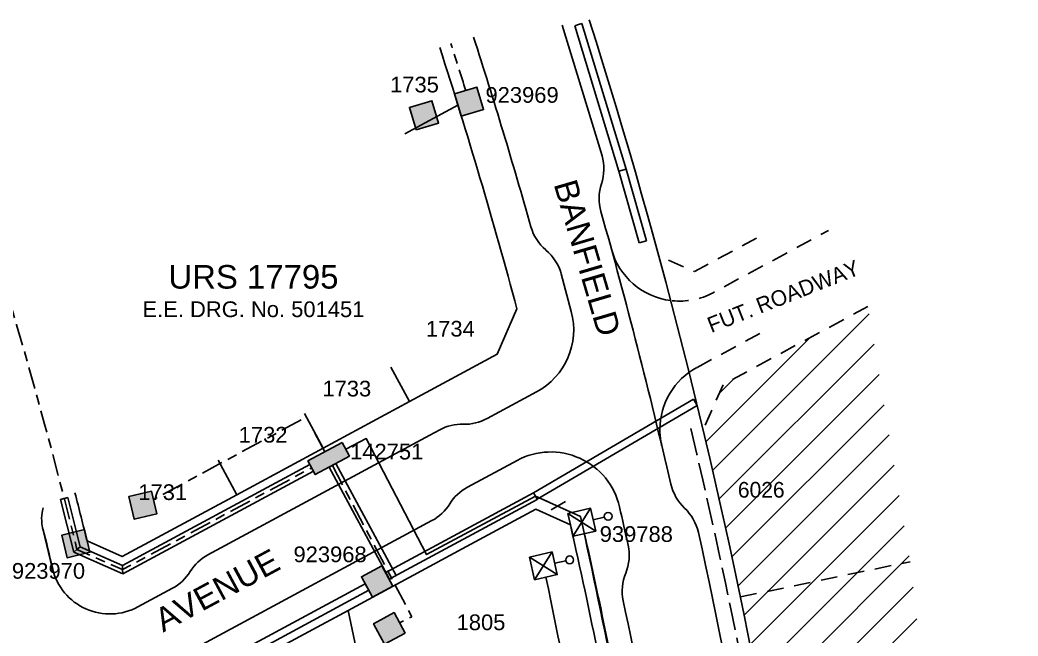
# Model space of a CAD drawing. Header units: metres. Extents: x 291634 to 291921, y 6234094 to 6234383.
# Drawn here: x 291791.3 to 291918.4, y 6234304.9 to 6234383.4 of the extents above; entities that cross this region are included whole.
import ezdxf
from ezdxf.enums import TextEntityAlignment as Align

# ---------------------------------------------------------------- set-up
doc = ezdxf.new("R2010")
doc.units = ezdxf.units.M
doc.header["$LTSCALE"] = 0.7
for name, pattern in [('Cable Exist UG', [8.2, 4, -1.2, 1.8, -1.2]), ('Dash', [5, 3, -2]), ('IE Trench LV', [6.5, 5, -1.5])]:
    doc.linetypes.add(name, pattern=pattern)
doc.layers.get('0').update_dxf_attribs({"color": 6})
for name, color, linetype in [('_User Miscellaneous1', 3, 'Continuous'), ('_User Miscellaneous11', 7, 'Continuous'), ('_User Miscellaneous6', 7, 'Continuous'), ('_User Miscellaneous7', 150, 'Continuous'), ('_User Miscellaneous8', 7, 'Continuous'), ('_User Miscellaneous9', 8, 'Continuous'), ('_User_LV_Exist', 7, 'Continuous'), ('Cadastre Developer_SP_NEW', 4, 'Continuous'), ('Cadastre Roads_SP_NEW', 8, 'Continuous'), ('Mains_LV_NEW_R6', 2, 'Continuous'), ('Mains_LV_NEW_T84', 2, 'Continuous'), ('SupportsUG_SP_LV_EXT', 7, 'Continuous'), ('SupportsUG_SP_LV_SL_EXT', 7, 'Continuous'), ('SupportsUG_SP_LV_SL_NEW', 2, 'Continuous'), ('Trench_SP_NEW', 2, 'Continuous'), ('UG_Details_SP_MISC', 7, 'Continuous')]:
    doc.layers.add(name, color=color, linetype=linetype)
doc.layers.add('_User Miscellaneous5', color=7, linetype='Continuous', lineweight=35)
doc.layers.add('Cadastre Developer_SP_EXT', color=4, linetype='Continuous', lineweight=5)
doc.layers.add('_User Notes', color=7, linetype='Continuous', plot=False)
doc.styles.add('ARIAL', font='arial.ttf', dxfattribs={"height": 2})
doc.styles.add('COLUMN_LABEL', font='arial.ttf')
doc.styles.add('Dot', font='dotfont.shx', dxfattribs={"height": 2})
doc.styles.add('POLE_LABEL', font='arial.ttf')
doc.styles.add('SL_LABEL', font='arial.ttf')
doc.styles.get("Standard").update_dxf_attribs({"font": 'arial.ttf'})
doc.styles.add('style1', font='iso3098b.shx')
doc.linetypes.add('Cable New UG', pattern='A,8,-1,["x",style1,S=3.5,R=0,X=0.35,Y=-1],-3.5', length=12.5)
doc.linetypes.add('Cable Z', pattern='A,8,-1,["Z",Standard,S=2.5,R=0,X=0.35,Y=-1.25],-3.5', length=12.5)
doc.linetypes.add('IE Trench HV', pattern='A,8,-2,["/",style1,S=2.5,R=0,X=0.1,Y=-1],-4.5', length=14.5)

# ---------------------------------------------------------------- blocks, each defined once
blk = doc.blocks.new('PILLAR_EXT')
blk.add_hatch(color=256).paths.add_polyline_path([(-2.475, 2.49), (-2.475, 0.51), (2.475, 0.51), (2.475, 2.49)])
blk.add_lwpolyline([(-2.475, 0.51), (2.475, 0.51), (2.475, 2.49), (-2.475, 2.49)], close=True)
for tag, p, flags in [('OWNED_BY', (0, 1.3), 9), ('STATE', (0, 1.1), 9), ('SUPPORT_TYPE', (0, 0.9), 9), ('USAGE', (0, 0.7), 9), ('LEGEND', (0, 0.5), 9), ('LOCATION', (0, 0.3), 9), ('NOTES', (0, 0.1), 9), ('PARENT', (0, -0.1), 9), ('STREETNAME', (0, -0.3), 9), ('SUBURB', (0, -0.5), 1)]:
    blk.add_attdef(tag, p, '', height=0.2, dxfattribs=dict(flags=flags))
at = {"layer": '_User Miscellaneous6', "style": 'ARIAL', "flags": 8}
blk.add_attdef('ASSET_NUM', text='', height=2, dxfattribs=at).set_placement((1.5, 7.5), align=Align.TOP_LEFT)
blk = doc.blocks.new('*U91')
at = {"layer": '_User Miscellaneous7'}
blk.add_hatch(color=256, dxfattribs=at).paths.add_polyline_path([(-2.96, -7.48), (0.01, -7.48), (0.01, -4.51), (-2.96, -4.51)])
at = {"layer": '_User Miscellaneous8'}
blk.add_hatch(color=256, dxfattribs=at).paths.add_polyline_path([(-1.49, -1.49), (1.48, -1.49), (1.48, 1.48), (-1.49, 1.48)])
at = {"layer": '_User Miscellaneous7'}
blk.add_lwpolyline([(0.01, -7.48), (0.01, -4.51), (-2.96, -4.51), (-2.96, -7.48)], close=True, dxfattribs=at)
at = {"layer": '_User Miscellaneous8'}
blk.add_lwpolyline([(1.48, -1.49), (1.48, 1.48), (-1.49, 1.48), (-1.49, -1.49)], close=True, dxfattribs=at)
at = {"flags": 9}
for tag, style, p in [('STRUCTURE_PLANT_NUMBER', 'POLE_LABEL', (1.81, 0.03)), ('STREET_CODE', 'COLUMN_LABEL', (1.81, -0.2))]:
    blk.add_attdef(tag, text='', height=0.2, dxfattribs=dict(at, style=style)).set_placement(p, align=Align.MIDDLE_LEFT)
for tag, p in [('COLUMN_TYPE', (1.81, -0.4)), ('OWNED_BY', (1.81, -0.6)), ('STATE', (1.81, -0.8)), ('USAGE', (1.81, -1)), ('LEGEND', (1.81, -1.2)), ('STREETNAME', (1.81, -1.6)), ('SUBURB', (1.81, -1.8)), ('LOCATION', (1.81, -1.4)), ('NOTES', (1.81, -2))]:
    blk.add_attdef(tag, text='', height=0.2, dxfattribs=at).set_placement(p, align=Align.MIDDLE_LEFT)
at = {"flags": 1}
blk.add_attdef('Z', (1.81, -2.35), '', height=0.2, dxfattribs=at)
at = {"layer": '_User Miscellaneous6', "style": 'ARIAL', "flags": 8}
blk.add_attdef('ASSET_NUM', text='', height=2, dxfattribs=at).set_placement((2, 2), align=Align.MIDDLE_LEFT)
blk = doc.blocks.new('*U55')
at = {"layer": '_User Miscellaneous7'}
blk.add_hatch(color=256, dxfattribs=at).paths.add_polyline_path([(1.48, -7.49), (1.48, -4.51), (-1.49, -4.51), (-1.49, -7.49)])
at = {"layer": '_User Miscellaneous8'}
blk.add_hatch(color=256, dxfattribs=at).paths.add_polyline_path([(1.48, -1.49), (1.48, 1.48), (-1.49, 1.48), (-1.49, -1.49)])
at = {"layer": '_User Miscellaneous7'}
blk.add_lwpolyline([(1.48, -7.49), (1.48, -4.51), (-1.49, -4.51), (-1.49, -7.49)], close=True, dxfattribs=at)
at = {"layer": '_User Miscellaneous8'}
blk.add_lwpolyline([(1.48, -1.49), (1.48, 1.48), (-1.49, 1.48), (-1.49, -1.49)], close=True, dxfattribs=at)
at = {"flags": 9}
for tag, style, p in [('STRUCTURE_PLANT_NUMBER', 'POLE_LABEL', (1.81, 0.03)), ('STREET_CODE', 'COLUMN_LABEL', (1.81, -0.2))]:
    blk.add_attdef(tag, text='', height=0.2, dxfattribs=dict(at, style=style)).set_placement(p, align=Align.MIDDLE_LEFT)
for tag, p in [('COLUMN_TYPE', (1.81, -0.4)), ('OWNED_BY', (1.81, -0.6)), ('STATE', (1.81, -0.8)), ('USAGE', (1.81, -1)), ('LEGEND', (1.81, -1.2)), ('STREETNAME', (1.81, -1.6)), ('SUBURB', (1.81, -1.8)), ('LOCATION', (1.81, -1.4)), ('NOTES', (1.81, -2))]:
    blk.add_attdef(tag, text='', height=0.2, dxfattribs=at).set_placement(p, align=Align.MIDDLE_LEFT)
at = {"flags": 1}
blk.add_attdef('Z', (1.81, -2.35), '', height=0.2, dxfattribs=at)
at = {"layer": '_User Miscellaneous6', "style": 'ARIAL', "flags": 8}
blk.add_attdef('ASSET_NUM', text='', height=2, dxfattribs=at).set_placement((2, 2), align=Align.MIDDLE_LEFT)
blk = doc.blocks.new('*U81')
at = {"layer": '_User Miscellaneous7', "lineweight": -3}
for points in [[(4.33, -3.03), (4.33, -1.58)], [(2.84, -3.03), (5.83, -6.01)], [(5.81, -3.03), (2.84, -6)]]:
    blk.add_lwpolyline(points, dxfattribs=at)
blk.add_lwpolyline([(2.84, -6), (5.81, -6), (5.81, -3.03), (2.84, -3.03)], close=True, dxfattribs=at)
blk.add_circle((4.33, -1.08), 0.5, dxfattribs=at)
at = {"layer": '_User Miscellaneous8', "color": 2, "lineweight": -3}
blk.add_lwpolyline([(-1.49, 0), (1.49, 0), (1.49, 2.97), (-1.49, 2.97)], close=True, dxfattribs=at)
at = {"layer": '_User Miscellaneous9', "color": 2, "lineweight": -3}
for points in [[(-1.49, 2.97), (1.5, -0.01)], [(1.49, 2.97), (-1.49, -0.01)]]:
    blk.add_lwpolyline(points, dxfattribs=at)
at = {"style": 'POLE_LABEL', "flags": 9}
blk.add_attdef('STRUCTURE_PLANT_NUMBER', text='', height=0.2, dxfattribs=at).set_placement((1.64, 1.73), align=Align.MIDDLE_LEFT)
for tag, flags, p in [('STREET_CODE', 9, (1.64, 1.49)), ('COLUMN_TYPE', 9, (1.64, 1.29)), ('OWNED_BY', 9, (1.64, 1.09)), ('OPERATED_BY', 9, (1.64, 0.89)), ('STATE', 9, (1.64, 0.49)), ('MAINTAINED_BY', 9, (1.64, 0.69)), ('USAGE', 9, (1.64, 0.29)), ('LEGEND', 9, (1.64, 0.09)), ('SUBURB', 9, (1.64, -0.31)), ('STREETNAME', 9, (1.64, -0.51)), ('Z', 1, (1.64, -1.31)), ('PARENT', 9, (1.64, -0.11)), ('LOCATION', 9, (1.64, -0.71)), ('NOTES', 9, (1.64, -0.91)), ('LABEL_ALIGNMENT', 9, (1.64, -1.11))]:
    blk.add_attdef(tag, text='', height=0.2, dxfattribs=dict(flags=flags)).set_placement(p, align=Align.MIDDLE_LEFT)
at = {"layer": '_User Miscellaneous5', "style": 'ARIAL', "flags": 8}
blk.add_attdef('ASSET_NUM', text='', height=2, dxfattribs=at).set_placement((2, 3.49), align=Align.MIDDLE_LEFT)
blk = doc.blocks.new('*U56')
at = {"layer": '_User Miscellaneous8', "color": 2}
blk.add_line((0, 0), (0, 1.45), dxfattribs=at)
blk.add_circle((0, 1.95), 0.5, dxfattribs=at)
for tag, p, flags in [('Z', (0, 0), 1), ('OPERATED_BY', (0, -9.61), 9)]:
    blk.add_attdef(tag, p, '', height=0.2, dxfattribs=dict(flags=flags))
at = {"style": 'SL_LABEL', "flags": 9}
blk.add_attdef('STREET_CODE', text='', height=0.2, dxfattribs=at).set_placement((0, -0.2), align=Align.MIDDLE_LEFT)
at = {"flags": 9}
for tag, p in [('CONSTRUCTED_VOLTAGE', (0, -0.4)), ('CONTROL_TYPE', (0, -0.6)), ('LANTERN_PURPOSE', (0, -0.8)), ('LANTERN_TYPE', (0, -1)), ('NO_PHASES', (0, -1.2)), ('OPERATING_VOLTAGE', (0, -1.4)), ('ORIENTATION', (0, -1.6)), ('OWNED_BY', (0, -1.8)), ('STATE', (0, -2)), ('CEXIST', (0, -2.4)), ('CNEW', (0, -2.6)), ('USAGE', (0, -2.2)), ('CNUMBER', (0, -2.8)), ('CREMOVE', (0, -3)), ('CREPLACE', (0, -3.2)), ('LKINGHEIGHT', (0, -3.4)), ('LBRACKET', (0, -3.6)), ('LBRACKETVOCAB', (0, -3.8)), ('LCATEGORY', (0, -4)), ('LCHARGE1', (0, -4.2)), ('LCHARGE1PERCENT', (0, -4.4)), ('LCHARGE2', (0, -4.6)), ('LCHARGE2PERCENT', (0, -4.8)), ('LCHARGE3', (0, -5)), ('LCHARGE3PERCENT', (0, -5.2)), ('LEXIST', (0, -5.4)), ('LLAMP', (0, -5.6)), ('LLAMPVOCAB', (0, -5.8)), ('LMAST', (0, -6)), ('LMASTVOCAB', (0, -6.2)), ('LNEW', (0, -6.4)), ('LANTNUMBER', (0, -6.6)), ('LOUTREACH', (0, -7)), ('LOUTREACHVOCAB', (0, -7.2)), ('LRATECODE', (0, -7.4)), ('LREMOVE', (0, -7.6)), ('SUBURB', (0, -8.6)), ('STREETNAME', (0, -8.8)), ('LREPLACE', (0, -7.8)), ('LTYPE', (0, -8)), ('LTYPEVOCAB', (0, -8.2)), ('LEGEND', (0, -8.4)), ('LOCATION', (0, -9)), ('NOTES', (0, -9.2)), ('MAINTAINED_BY', (0, -9.86))]:
    blk.add_attdef(tag, text='', height=0.2, dxfattribs=at).set_placement(p, align=Align.MIDDLE_LEFT)
at = {"layer": '_User Notes', "style": 'SL_LABEL', "flags": 8}
blk.add_attdef('ASSET_NUM', text='', height=2.5, dxfattribs=at).set_placement((2, 2), align=Align.MIDDLE_LEFT)
at = {"layer": '_User Notes', "flags": 8}
blk.add_attdef('LNUMBER', text='', height=2.5, dxfattribs=at).set_placement((1.2, -2.8), align=Align.MIDDLE_LEFT)
blk = doc.blocks.new('*U80')
at = {"layer": '_User Miscellaneous7'}
blk.add_hatch(color=256, dxfattribs=at).paths.add_polyline_path([(1.26, -10.95), (4.23, -10.95), (4.23, -7.98), (1.26, -7.98)])
at = {"layer": '_User Miscellaneous8'}
blk.add_hatch(color=256, dxfattribs=at).paths.add_polyline_path([(-1.49, -1.49), (1.48, -1.49), (1.48, 1.48), (-1.49, 1.48)])
at = {"layer": '_User Miscellaneous7'}
blk.add_lwpolyline([(4.23, -10.95), (4.23, -7.98), (1.26, -7.98), (1.26, -10.95)], close=True, dxfattribs=at)
at = {"layer": '_User Miscellaneous8'}
blk.add_lwpolyline([(1.48, -1.49), (1.48, 1.48), (-1.49, 1.48), (-1.49, -1.49)], close=True, dxfattribs=at)
at = {"flags": 9}
for tag, style, p in [('STRUCTURE_PLANT_NUMBER', 'POLE_LABEL', (1.81, 0.03)), ('STREET_CODE', 'COLUMN_LABEL', (1.81, -0.2))]:
    blk.add_attdef(tag, text='', height=0.2, dxfattribs=dict(at, style=style)).set_placement(p, align=Align.MIDDLE_LEFT)
for tag, p in [('COLUMN_TYPE', (1.81, -0.4)), ('OWNED_BY', (1.81, -0.6)), ('STATE', (1.81, -0.8)), ('USAGE', (1.81, -1)), ('LEGEND', (1.81, -1.2)), ('STREETNAME', (1.81, -1.6)), ('SUBURB', (1.81, -1.8)), ('LOCATION', (1.81, -1.4)), ('NOTES', (1.81, -2))]:
    blk.add_attdef(tag, text='', height=0.2, dxfattribs=at).set_placement(p, align=Align.MIDDLE_LEFT)
at = {"flags": 1}
blk.add_attdef('Z', (1.81, -2.35), '', height=0.2, dxfattribs=at)
at = {"layer": '_User Miscellaneous6', "style": 'ARIAL', "flags": 8}
blk.add_attdef('ASSET_NUM', text='', height=2, dxfattribs=at).set_placement((2, 2), align=Align.MIDDLE_LEFT)

msp = doc.modelspace()

# ---------------------------------------------------------------- hatches: boundary and pattern name
at = {"layer": '_User Miscellaneous11', "ltscale": 0.5}
h = msp.add_hatch(dxfattribs=at)
h.set_pattern_fill('ANSI31', color=3)
h.paths.add_polyline_path([(291899.3, 6234346.92), (291880.88, 6234336.99), (291878.31, 6234331.22), (291883.06, 6234309.92), (291886.3, 6234293.23), (291889.17, 6234276.48), (291891.65, 6234259.67), (291893.74, 6234242.8), (291895.44, 6234225.89), (291896.75, 6234208.94), (291897.66, 6234193.24), (291904, 6234187.51), (291918.42, 6234188.21), (291913.37, 6234245.01), (291908.81, 6234279.15), (291904.67, 6234314.41)])
h.paths.add_polyline_path([(291899.48, 6234197.17), (291905.54, 6234197.17), (291905.54, 6234199.87), (291899.48, 6234199.87)], flags=24)
h.paths.add_polyline_path([(291898.68, 6234215.39), (291904.78, 6234215.39), (291904.78, 6234218.09), (291898.68, 6234218.09)], flags=24)
h.paths.add_polyline_path([(291895.75, 6234233.19), (291902.44, 6234233.19), (291902.44, 6234235.86), (291895.75, 6234235.86)], flags=24)
h.paths.add_polyline_path([(291894.44, 6234249.6), (291900.54, 6234249.6), (291900.54, 6234252.3), (291894.44, 6234252.3)], flags=24)
h.paths.add_polyline_path([(291891.7, 6234266.88), (291898.39, 6234266.88), (291898.39, 6234269.55), (291891.7, 6234269.55)], flags=24)
h.paths.add_polyline_path([(291888.81, 6234283.89), (291895.42, 6234283.89), (291895.42, 6234286.56), (291888.81, 6234286.56)], flags=24)
h.paths.add_polyline_path([(291886.31, 6234300.3), (291893.01, 6234300.3), (291893.01, 6234303), (291886.31, 6234303)], flags=24)
h.paths.add_polyline_path([(291882.39, 6234322.23), (291889.06, 6234322.23), (291889.06, 6234324.9), (291882.39, 6234324.9)], flags=24)

# ---------------------------------------------------------------- linework, layer by layer
at = {"layer": '_User_LV_Exist', "color": 7, "linetype": 'Cable Exist UG', "flags": 128}
msp.add_lwpolyline([(291784.04, 6234366.59, -0.019532), (291798.58, 6234315.98), (291804.39, 6234313.4), (291828.45, 6234326.38)], format="xyb", dxfattribs=at)
for points in [[(291830.16, 6234328.42), (291827.78, 6234332.83), (291808.32, 6234322.33)], [(291831.1, 6234326.68), (291841.23, 6234307.39), (291839.67, 6234306.62)]]:
    msp.add_lwpolyline(points, dxfattribs=at)
at = {"layer": 'Cadastre Developer_SP_NEW', "color": 4, "flags": 128}
for points in [[(291901.22, 6234129.39), (291898.51, 6234178.15), (291898.51, 6234178.15), (291897.2, 6234201.73, 0.063139), (291863.81, 6234383.42, 0.056406)], [(291838.55, 6234339.21), (291840.92, 6234334.81), (291852.11, 6234340.84), (291854.61, 6234346.61), (291854.61, 6234346.61, 0.012138), (291844.78, 6234379.9)], [(291798.32, 6234323.19, -0.002342), (291799.86, 6234317.05), (291804.32, 6234315.07), (291818.92, 6234322.94), (291816.55, 6234327.34)]]:
    msp.add_lwpolyline(points, format="xyb", dxfattribs=at)
for points in [[(291847.1, 6234372.57), (291840.31, 6234368.91)], [(291827.55, 6234333.27), (291829.92, 6234328.87), (291840.92, 6234334.81), (291838.55, 6234339.21)], [(291827.55, 6234333.27), (291829.92, 6234328.87), (291840.92, 6234334.81), (291838.55, 6234339.21)], [(291816.55, 6234327.34), (291818.92, 6234322.94), (291829.92, 6234328.87), (291827.55, 6234333.27)], [(291816.55, 6234327.34), (291818.92, 6234322.94), (291829.92, 6234328.87), (291827.55, 6234333.27)]]:
    msp.add_lwpolyline(points, dxfattribs=at)
at = {"layer": 'Cadastre Developer_SP_NEW', "color": 8, "linetype": 'Dash', "flags": 128}
for points in [[(291885.12, 6234355.63), (291877.22, 6234351.37), (291872.66, 6234353.33)], [(291899.3, 6234346.92), (291880.88, 6234336.99), (291878.31, 6234331.22)], [(291883.06, 6234309.92), (291904.67, 6234314.41)]]:
    msp.add_lwpolyline(points, dxfattribs=at)
at = {"layer": 'Cadastre Developer_SP_NEW', "color": 4, "flags": 128}
for points in [[(291861.42, 6234319.1), (291857.01, 6234321.1), (291847.62, 6234316.04), (291833.12, 6234308.21), (291835.63, 6234296.29), (291865.03, 6234302.23), (291865.03, 6234302.23, 0.006032), (291861.42, 6234319.1)], [(291806.09, 6234289.28, -0.003658), (291807.97, 6234279.59), (291837.85, 6234283.99), (291835.63, 6234296.29), (291833.12, 6234308.21), (291817.97, 6234300.04), (291808.8, 6234295.1), (291806.09, 6234289.28)]]:
    msp.add_lwpolyline(points, format="xyb", close=True, dxfattribs=at)
at = {"layer": 'Cadastre Roads_SP_NEW'}
for p, q in [((291850.8, 6234332.64), (291857.11, 6234336.04)), ((291794.23, 6234318.6), (291795.48, 6234313.48)), ((291806.33, 6234308.65), (291810.73, 6234311.02))]:
    msp.add_line(p, q, dxfattribs=at)
at = {"layer": 'Cadastre Roads_SP_NEW', "flags": 128}
for points in [[(291865.44, 6234366.12), (291860.36, 6234382.74)], [(291860.23, 6234351.1), (291861.53, 6234346.27)], [(291815.24, 6234315.27), (291843.53, 6234330.54)]]:
    msp.add_lwpolyline(points, dxfattribs=at)
for points in [[(291865.3, 6234359.03), (291865.3, 6234359.03, -0.150103), (291865.37, 6234362.55, 0.15248), (291865.44, 6234366.12, 0.040074)], [(291889.3, 6234250.7, 0.023343), (291877.73, 6234318.14, 0.139912), (291875.95, 6234321.24, -0.137543), (291874.19, 6234324.29, 0.012306), (291865.3, 6234359.03)], [(291866.64, 6234354.21, 0.302825), (291874.19, 6234347.67, 0.302825)], [(291850.8, 6234332.64, -0.131327), (291847.79, 6234331.92, 0.131326), (291844.77, 6234331.2), (291843.53, 6234330.54)], [(291814.75, 6234196.02, 0.032844), (291803.67, 6234283.44, 0.132466), (291802.3, 6234286.25, -0.130195), (291800.94, 6234289, 0.00112), (291800.33, 6234291.94, -0.331719), (291804.12, 6234300.07), (291808.52, 6234302.44, -0.131326), (291811.53, 6234303.16, 0.131326), (291814.54, 6234303.88), (291843.79, 6234319.65, 0.131326), (291846.05, 6234321.78, -0.131326), (291848.3, 6234323.9), (291854.62, 6234327.31, -0.495839), (291867.67, 6234321.39, -0.001733), (291868.76, 6234316.51, -0.152495), (291868.46, 6234312.95, 0.150088), (291868.14, 6234309.44, -0.016626), (291876.45, 6234262.34, 0)]]:
    msp.add_lwpolyline(points, format="xyb", dxfattribs=at)
at = {"layer": 'Cadastre Roads_SP_NEW', "color": 8, "linetype": 'Dash', "flags": 128}
msp.add_lwpolyline([(291874.36, 6234347.65, 0.151198), (291879.59, 6234348.68), (291894.29, 6234356.6)], format="xyb", dxfattribs=at)
at = {"layer": 'Cadastre Roads_SP_NEW', "extrusion": (0, 0, -1), "flags": 128}
msp.add_lwpolyline([(-291861.53, 6234346.27, 0.34696), (-291857.11, 6234336.04)], format="xyb", dxfattribs=at)
at = {"layer": 'Cadastre Roads_SP_NEW', "color": 8, "linetype": 'Dash', "flags": 128}
msp.add_lwpolyline([(291877.54, 6234339.16), (291886.55, 6234344.02)], dxfattribs=at)
at = {"layer": 'Cadastre Roads_SP_NEW'}
for centre, radius, start, end in [((291164.2, 6234160.95), 719.44, 15.81887, 17.82945), ((291862.16, 6234358.71), 6, 195.8187, 229.9615), ((291854.44, 6234349.52), 6, 15.2794, 49.9615), ((291501.78, 6234244.59), 301.68, 13.2009, 14.2009), ((291802.77, 6234315.25), 7.5, 193.6387, 298.3435), ((291807.88, 6234316.3), 6, 298.3435, 328.2699)]:
    msp.add_arc(centre, radius, start, end, dxfattribs=at)
at = {"layer": 'Cadastre Roads_SP_NEW', "extrusion": (0, 0, -1)}
for centre, radius, start, end in [((-291881.81, 6234331.24), 9, 0.0007, 61.6565), ((-291799.08, 6234319.83), 5, 345.7608, 16.8079), ((-291818.09, 6234309.99), 6, 31.7301, 61.6565)]:
    msp.add_arc(centre, radius, start, end, dxfattribs=at)
at = {"layer": 'Cadastre Roads_SP_NEW', "color": 8, "linetype": 'Dash', "extrusion": (0, 0, -1)}
msp.add_arc((-291881.81, 6234331.24), 9, 346.651, 0.0007, dxfattribs=at)
at = {"layer": 'Cadastre Roads_SP_NEW'}
msp.add_point((291794.23, 6234318.6), dxfattribs=at)
at = {"layer": 'Mains_LV_NEW_R6', "color": 2, "linetype": 'Cable Z'}
msp.add_lwpolyline([(291858.3, 6234312.43, -0.003347), (291863.09, 6234288.52), (291868, 6234289.51)], format="xyb", dxfattribs=at)
at = {"layer": 'Mains_LV_NEW_T84', "color": 2, "linetype": 'Cable New UG', "flags": 128}
msp.add_lwpolyline([(291867.74, 6234290.91), (291866.27, 6234290.64), (291864.83, 6234298.49), (291867.15, 6234298.91, 0.002236), (291862.72, 6234320.16), (291856.95, 6234322.77), (291843.11, 6234315.31), (291835.41, 6234330.09), (291832.81, 6234328.73)], format="xyb", dxfattribs=at)
at = {"layer": 'Trench_SP_NEW', "linetype": 'IE Trench LV', "flags": 128}
msp.add_lwpolyline([(291876.74, 6234331.37, -0.018335), (291887.31, 6234278.69, -0.018335)], format="xyb", dxfattribs=at)
at = {"layer": 'Trench_SP_NEW', "linetype": 'IE Trench HV', "flags": 128}
for points in [[(291856.95, 6234322.77), (291856.95, 6234322.77), (291858.81, 6234321.93)], [(291858.96, 6234321.01), (291860.79, 6234322.08)], [(291860.8, 6234321.03), (291861.6, 6234320.66)]]:
    msp.add_lwpolyline(points, dxfattribs=at)
msp.add_lwpolyline([(291863.21, 6234317.98, -0.009214), (291868.52, 6234292.12, -0.00465)], format="xyb", dxfattribs=at)
at = {"layer": 'UG_Details_SP_MISC'}
for p, q in [((291861.97, 6234382.68), (291862.43, 6234382.82)), ((291867.59, 6234364.16), (291861.97, 6234382.68)), ((291862.89, 6234382.96), (291862.43, 6234382.82)), ((291868.51, 6234364.43), (291862.89, 6234382.96)), ((291867.59, 6234364.16), (291868.05, 6234364.3)), ((291870.17, 6234355.01), (291867.59, 6234364.16)), ((291868.51, 6234364.43), (291868.05, 6234364.3)), ((291871.09, 6234355.27), (291868.51, 6234364.43)), ((291870.17, 6234355.01), (291870.63, 6234355.14)), ((291871.09, 6234355.27), (291870.63, 6234355.14)), ((291856.71, 6234323.19), (291877.09, 6234335.11)), ((291857.19, 6234322.36), (291877.57, 6234334.29)), ((291877.09, 6234335.11), (291877.33, 6234334.7)), ((291877.57, 6234334.29), (291877.33, 6234334.7)), ((291804.37, 6234313.93), (291828.23, 6234326.8)), ((291828.23, 6234326.8), (291828.45, 6234326.38)), ((291830.68, 6234326.45), (291831.1, 6234326.68)), ((291831.53, 6234326.91), (291831.1, 6234326.68)), ((291831.53, 6234326.91), (291839.22, 6234312.65)), ((291804.41, 6234312.86), (291828.68, 6234325.96)), ((291828.68, 6234325.96), (291828.45, 6234326.38)), ((291830.68, 6234326.45), (291838.37, 6234312.19)), ((291837.89, 6234313.02), (291856.72, 6234323.2)), ((291856.71, 6234323.19), (291856.95, 6234322.77)), ((291856.72, 6234323.2), (291856.95, 6234322.77)), ((291796.49, 6234322.34), (291796.95, 6234322.45)), ((291796.49, 6234322.34), (291798.17, 6234315.64)), ((291797.42, 6234322.57), (291796.95, 6234322.45)), ((291797.42, 6234322.57), (291798.99, 6234316.32)), ((291838.35, 6234312.18), (291857.18, 6234322.35)), ((291857.18, 6234322.35), (291856.95, 6234322.77)), ((291857.19, 6234322.36), (291856.95, 6234322.77)), ((291798.17, 6234315.64), (291798.58, 6234315.98)), ((291798.17, 6234315.64), (291804.41, 6234312.86)), ((291798.99, 6234316.32), (291798.58, 6234315.98)), ((291798.99, 6234316.32), (291804.37, 6234313.93)), ((291804.37, 6234313.93), (291804.39, 6234313.4)), ((291804.41, 6234312.86), (291804.39, 6234313.4)), ((291837.89, 6234313.02), (291838.12, 6234312.6)), ((291839.22, 6234312.65), (291838.8, 6234312.42)), ((291786.78, 6234285.45), (291835.28, 6234311.61)), ((291835.28, 6234311.61), (291835.5, 6234311.19)), ((291838.35, 6234312.18), (291838.12, 6234312.6)), ((291838.37, 6234312.19), (291838.8, 6234312.42)), ((291787.24, 6234284.61), (291835.73, 6234310.77)), ((291835.73, 6234310.77), (291835.5, 6234311.19))]:
    msp.add_line(p, q, dxfattribs=at)
at = {"layer": 'UG_Details_SP_MISC', "color": 7, "linetype": 'Cable Exist UG', "flags": 128}
msp.add_lwpolyline([(291848.1, 6234374.41, 0.0016), (291846.19, 6234380.43)], format="xyb", dxfattribs=at)

# ---------------------------------------------------------------- block references
at = {"layer": 'SupportsUG_SP_LV_EXT'}
ref = msp.add_blockref('PILLAR_EXT', (291829.92, 6234328.87), dxfattribs=dict(at, rotation=208.3434626793795))
ref.add_attrib('ASSET_NUM_001', '142751', (291833.36, 6234327.43), dxfattribs={"layer": '_User Miscellaneous6', "height": 2, "style": 'ARIAL'})
at = {"layer": 'SupportsUG_SP_LV_SL_EXT'}
ref = msp.add_blockref('*U55', (291848.52, 6234372.99), dxfattribs=dict(at, rotation=286.6159222984875))
ref.add_attrib('ASSET_NUM_001', '923969', (291850.6, 6234372.87), dxfattribs={"layer": '_User Miscellaneous6', "height": 2, "style": 'ARIAL'})
ref = msp.add_blockref('*U80', (291798.42, 6234316.7), dxfattribs=dict(at, rotation=103.7009143576118))
ref.add_attrib('ASSET_NUM_001', '923970', (291790.29, 6234312.24), dxfattribs={"layer": '_User Miscellaneous6', "height": 2, "style": 'ARIAL'})
ref = msp.add_blockref('*U91', (291836.81, 6234311.89), dxfattribs=dict(at, rotation=28.34346268267035))
ref.add_attrib('ASSET_NUM_001', '923968', (291826.15, 6234314.35), dxfattribs={"layer": '_User Miscellaneous6', "height": 2, "style": 'ARIAL'})
at = {"layer": 'SupportsUG_SP_LV_SL_NEW', "ltscale": 0.5}
ref = msp.add_blockref('*U81', (291861.42, 6234319.1), dxfattribs=dict(at, rotation=282.7803458060497))
ref.add_attrib('ASSET_NUM_001', '939788', (291865.15, 6234316.93), dxfattribs={"layer": '_User Miscellaneous5', "height": 2, "style": 'ARIAL'})
at = {"layer": 'SupportsUG_SP_LV_SL_NEW', "ltscale": 0.5, "rotation": 282.7803458060497}
msp.add_blockref('*U56', (291864.32, 6234319.76), dxfattribs=at)

# ---------------------------------------------------------------- texts
at = {"layer": '_User Miscellaneous1', "color": 2, "style": 'ARIAL'}
msp.add_text('URS 17795', height=3, dxfattribs=at).set_placement((291821.05, 6234349.2), align=Align.CENTER)
at = {"layer": '_User Miscellaneous11', "color": 7, "style": 'ARIAL'}
msp.add_text('E.E. DRG. No. 501451', height=2, dxfattribs=at).set_placement((291821.05, 6234345.57), align=Align.CENTER)
at = {"layer": 'Cadastre Developer_SP_EXT', "style": 'ARIAL'}
for s, p in [('1735', (291841.56, 6234375.19)), ('1734', (291846.13, 6234344.09)), ('1733', (291832.94, 6234336.46)), ('1732', (291822.28, 6234330.58)), ('1731', (291809.5, 6234323.27))]:
    msp.add_text(s, height=2, dxfattribs=at).set_placement(p, align=Align.MIDDLE_CENTER)
at = {"layer": 'Cadastre Developer_SP_NEW', "color": 8, "style": 'Dot'}
msp.add_text('6026', height=2, dxfattribs=at).set_placement((291885.72, 6234323.57), align=Align.MIDDLE_CENTER)
at = {"layer": 'Cadastre Developer_SP_NEW', "color": 4, "style": 'ARIAL'}
msp.add_text('1805', height=2, dxfattribs=at).set_placement((291850.03, 6234306.69), align=Align.MIDDLE_CENTER)
at = {"layer": 'Cadastre Roads_SP_NEW', "color": 2, "style": 'ARIAL'}
for s, rotation, p in [('BANFIELD', 286.3644, (291862.15, 6234352.69)), ('AVENUE', 28.311, (291817.13, 6234309.46))]:
    msp.add_text(s, height=3, rotation=rotation, dxfattribs=at).set_placement(p, align=Align.CENTER)
at = {"layer": 'Cadastre Roads_SP_NEW', "color": 8, "style": 'Dot'}
msp.add_text('FUT. ROADWAY', height=2, rotation=21.5219, dxfattribs=at).set_placement((291888.89, 6234347.29), align=Align.CENTER)

doc.saveas('drawing.dxf')
